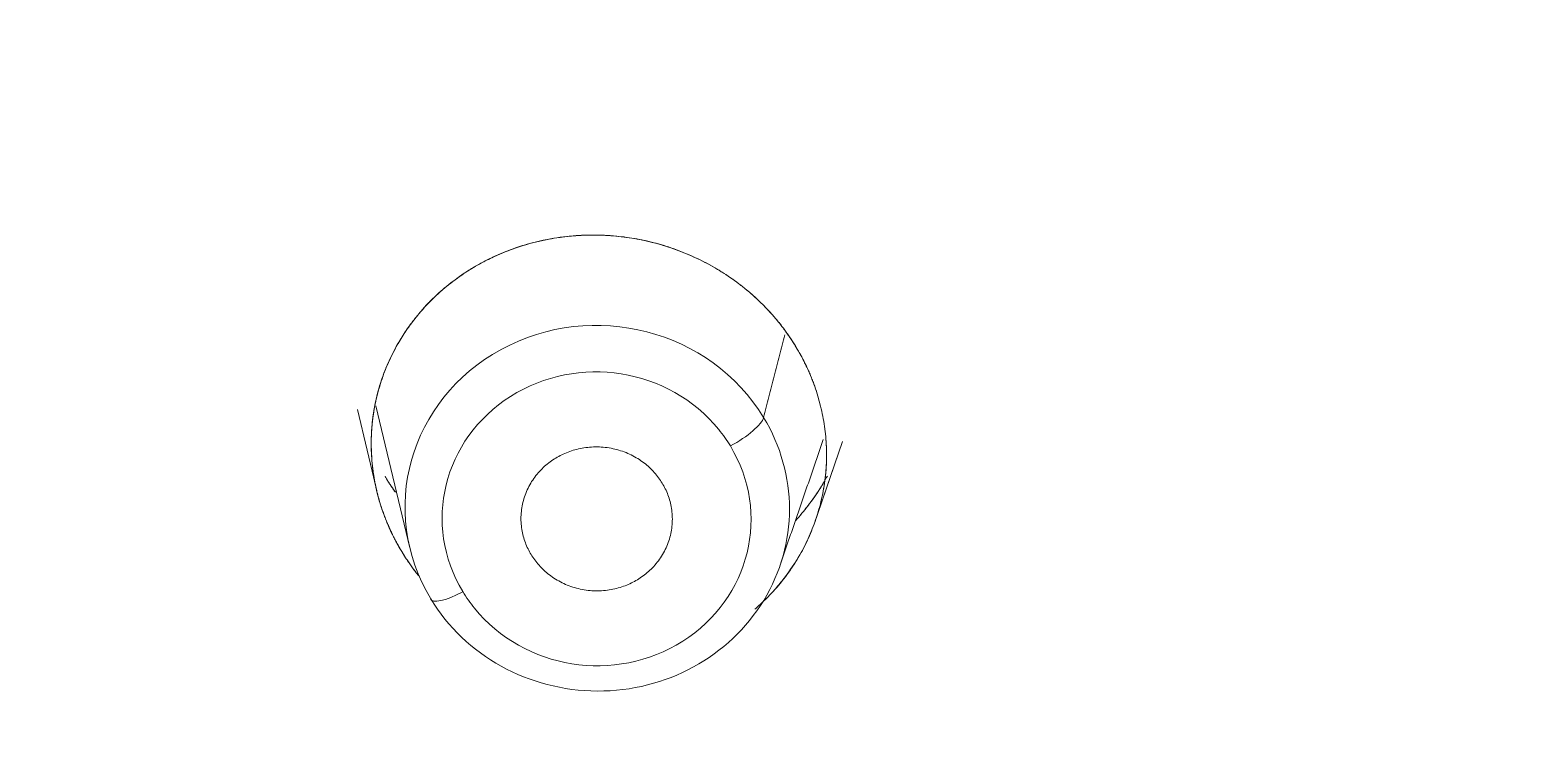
# Model space of a CAD drawing. Extents: x 6453 to 7582, y 0 to 827.
# Drawn here: x 6934.61 to 6946.35, y 479.79 to 485.47 of the extents above; entities that cross this region are included whole.
import ezdxf

# ---------------------------------------------------------------- set-up
doc = ezdxf.new("R2010")
doc.units = 0
doc.header["$LTSCALE"] = 30
doc.header["$MEASUREMENT"] = 0
doc.layers.add('1', color=7, linetype='CONTINUOUS')

msp = doc.modelspace()

# ---------------------------------------------------------------- linework, layer by layer
at = {"layer": '1', "color": 7, "linetype": 'Continuous', "lineweight": 18}
for p, q in [((6937.354, 482.493), (6937.622, 481.368)), ((6937.207, 482.464), (6937.361, 481.818)), ((6937.207, 482.464), (6937.361, 481.818)), ((6940.839, 481.587), (6941.053, 482.209)), ((6940.857, 481.64), (6941.053, 482.209)), ((6940.834, 481.571), (6940.839, 481.587))]:
    msp.add_line(p, q, dxfattribs=at)
for centre, major_axis, ratio, start_param, end_param in [((6959.952, 496.519), (-59.628, 0), 0.953717, 0, 1.529457), ((6959.952, 496.519), (-59.628, 0), 0.953717, 0, 1.529457), ((6939.108, 481.681), (-1.522, 0.074), 0.950948, 3.711741, 6.853333), ((6939.108, 481.681), (-1.522, 0.074), 0.950948, 0.570148, 3.711741)]:
    msp.add_ellipse(centre, major_axis=major_axis, ratio=ratio, start_param=start_param, end_param=end_param, dxfattribs=at)
at = {"layer": '1', "color": 7, "linetype": 'Continuous', "lineweight": 13}
for centre, major_axis, ratio, start_param, end_param in [((6939.103, 481.597), (-1.223, 0.06), 0.950948, 3.84725, 6.853333), ((6940.169, 482.267), (0.257, 0.155), 0.260419, 4.538573, 6.023052), ((6939.103, 481.597), (-1.223, 0.06), 0.950948, 3.711741, 3.84725), ((6939.103, 481.597), (-1.223, 0.06), 0.950948, 0.705657, 3.711741), ((6938.047, 481.112), (-0.257, -0.155), 0.260419, 6.195687, 7.680166), ((6939.103, 481.597), (-1.223, 0.06), 0.950948, 0.570148, 0.705657)]:
    msp.add_ellipse(centre, major_axis=major_axis, ratio=ratio, start_param=start_param, end_param=end_param, dxfattribs=at)
at = {"layer": '1', "color": 7, "linetype": 'Continuous', "lineweight": 18}
for points, knots in [([(6962.419, 439.668), (6962.999, 439.691), (6964.676, 439.78), (6967.443, 440.04), (6970.703, 440.52), (6973.93, 441.172), (6977.115, 441.992), (6980.248, 442.979), (6983.318, 444.129), (6986.318, 445.439), (6989.237, 446.905), (6992.067, 448.523), (6994.799, 450.287), (6997.425, 452.192), (6999.937, 454.232), (7002.327, 456.402), (7004.588, 458.694), (7006.713, 461.101), (7008.695, 463.617), (7010.529, 466.233), (7012.208, 468.942), (7013.729, 471.735), (7015.085, 474.604), (7016.274, 477.54), (7017.291, 480.534), (7018.133, 483.576), (7018.799, 486.659), (7019.284, 489.772), (7019.59, 492.905), (7019.713, 496.05), (7019.655, 499.196), (7019.414, 502.335), (7018.993, 505.456), (7018.391, 508.55), (7017.612, 511.608), (7016.657, 514.62), (7015.53, 517.578), (7014.233, 520.471), (7012.77, 523.292), (7011.147, 526.031), (7009.368, 528.681), (7007.439, 531.234), (7005.364, 533.681), (7003.152, 536.015), (7000.807, 538.229), (6998.339, 540.316), (6995.753, 542.27), (6993.058, 544.085), (6990.263, 545.755), (6987.375, 547.276), (6984.403, 548.643), (6981.357, 549.85), (6978.245, 550.896), (6975.078, 551.776), (6971.865, 552.489), (6968.616, 553.031), (6965.34, 553.401), (6962.047, 553.598), (6958.749, 553.622), (6955.453, 553.471), (6952.172, 553.148), (6948.914, 552.652), (6945.69, 551.986), (6942.51, 551.151), (6939.382, 550.149), (6936.317, 548.985), (6933.324, 547.661), (6930.413, 546.181), (6927.591, 544.551), (6924.868, 542.774), (6922.252, 540.857), (6919.75, 538.805), (6917.371, 536.624), (6915.122, 534.322), (6913.01, 531.904), (6911.04, 529.379), (6909.22, 526.755), (6907.554, 524.038), (6906.048, 521.238), (6904.706, 518.363), (6903.532, 515.422), (6902.531, 512.423), (6901.704, 509.377), (6901.055, 506.291), (6900.585, 503.176), (6900.295, 500.041), (6900.188, 496.896), (6900.263, 493.75), (6900.519, 490.612), (6900.956, 487.493), (6901.573, 484.402), (6902.368, 481.348), (6903.339, 478.34), (6904.481, 475.388), (6905.793, 472.5), (6907.27, 469.686), (6908.907, 466.954), (6910.699, 464.313), (6912.642, 461.769), (6914.729, 459.332), (6916.953, 457.008), (6919.309, 454.805), (6921.788, 452.73), (6924.384, 450.788), (6927.088, 448.985), (6929.892, 447.328), (6932.788, 445.82), (6935.766, 444.468), (6938.818, 443.274), (6941.935, 442.243), (6945.107, 441.377), (6948.323, 440.68), (6951.575, 440.153), (6954.634, 439.822), (6956.606, 439.702), (6957.484, 439.668)], [0, 0, 0, 0, 0.004702, 0.013606, 0.022511, 0.031416, 0.040321, 0.049226, 0.058131, 0.067035, 0.07594, 0.084844, 0.093748, 0.102652, 0.111556, 0.120459, 0.129362, 0.138265, 0.147168, 0.15607, 0.164972, 0.173874, 0.182775, 0.191676, 0.200577, 0.209478, 0.218378, 0.227279, 0.236179, 0.245079, 0.253978, 0.262878, 0.271778, 0.280678, 0.289578, 0.298478, 0.307379, 0.316279, 0.32518, 0.334081, 0.342982, 0.351884, 0.360785, 0.369687, 0.37859, 0.387493, 0.396396, 0.405299, 0.414202, 0.423106, 0.43201, 0.440914, 0.449818, 0.458723, 0.467628, 0.476532, 0.485437, 0.494342, 0.503247, 0.512152, 0.521057, 0.529962, 0.538867, 0.547772, 0.556677, 0.565582, 0.574486, 0.583391, 0.592295, 0.601199, 0.610103, 0.619007, 0.62791, 0.636813, 0.645716, 0.654619, 0.663521, 0.672423, 0.681325, 0.690226, 0.699127, 0.708028, 0.716929, 0.725829, 0.734729, 0.743629, 0.752529, 0.761429, 0.770329, 0.779229, 0.788129, 0.797029, 0.805929, 0.814829, 0.82373, 0.832631, 0.841532, 0.850433, 0.859334, 0.868236, 0.877138, 0.886041, 0.894944, 0.903847, 0.91275, 0.921653, 0.930557, 0.939461, 0.948365, 0.95727, 0.966174, 0.975079, 0.983983, 0.992888, 1, 1, 1, 1]), ([(6995.778, 451.033), (6996.33, 451.416), (6997.748, 452.443), (6999.935, 454.234), (7002.327, 456.401), (7004.588, 458.694), (7006.713, 461.101), (7008.695, 463.617), (7010.529, 466.233), (7012.208, 468.942), (7013.729, 471.735), (7015.085, 474.604), (7016.274, 477.54), (7017.291, 480.534), (7018.133, 483.576), (7018.799, 486.659), (7019.284, 489.772), (7019.59, 492.905), (7019.713, 496.05), (7019.655, 499.196), (7019.414, 502.335), (7018.993, 505.456), (7018.391, 508.55), (7017.612, 511.608), (7016.657, 514.62), (7015.53, 517.578), (7014.233, 520.471), (7012.77, 523.292), (7011.147, 526.031), (7009.368, 528.681), (7007.439, 531.234), (7005.364, 533.681), (7003.152, 536.015), (7000.807, 538.229), (6998.339, 540.316), (6995.753, 542.27), (6993.058, 544.085), (6990.263, 545.755), (6987.375, 547.276), (6984.403, 548.643), (6981.357, 549.85), (6978.245, 550.896), (6975.078, 551.776), (6971.865, 552.489), (6968.616, 553.031), (6965.34, 553.401), (6962.047, 553.598), (6958.749, 553.622), (6955.453, 553.471), (6952.172, 553.148), (6948.914, 552.652), (6945.69, 551.986), (6942.51, 551.151), (6939.382, 550.149), (6936.317, 548.985), (6933.324, 547.661), (6930.413, 546.181), (6927.591, 544.551), (6924.868, 542.774), (6922.252, 540.857), (6919.75, 538.805), (6917.371, 536.624), (6915.122, 534.322), (6913.01, 531.904), (6911.04, 529.379), (6909.22, 526.755), (6907.554, 524.038), (6906.048, 521.238), (6904.706, 518.363), (6903.532, 515.422), (6902.531, 512.423), (6901.704, 509.377), (6901.055, 506.291), (6900.585, 503.176), (6900.295, 500.041), (6900.188, 496.896), (6900.263, 493.75), (6900.519, 490.612), (6900.956, 487.493), (6901.573, 484.402), (6902.368, 481.348), (6903.339, 478.34), (6904.481, 475.388), (6905.793, 472.5), (6907.27, 469.686), (6908.907, 466.954), (6910.699, 464.313), (6912.642, 461.769), (6914.729, 459.332), (6916.954, 457.009), (6919.307, 454.804), (6921.793, 452.736), (6923.685, 451.284), (6924.774, 450.56), (6924.962, 450.437)], [0, 0, 0, 0, 0.006833, 0.017845, 0.028856, 0.039868, 0.050878, 0.061889, 0.072899, 0.083908, 0.094918, 0.105926, 0.116935, 0.127943, 0.138951, 0.149959, 0.160966, 0.171973, 0.18298, 0.193987, 0.204994, 0.216001, 0.227008, 0.238016, 0.249023, 0.26003, 0.271038, 0.282046, 0.293055, 0.304063, 0.315072, 0.326082, 0.337091, 0.348102, 0.359112, 0.370123, 0.381134, 0.392146, 0.403157, 0.414169, 0.425182, 0.436194, 0.447207, 0.45822, 0.469233, 0.480246, 0.491259, 0.502272, 0.513286, 0.524299, 0.535313, 0.546326, 0.557339, 0.568352, 0.579365, 0.590378, 0.601391, 0.612403, 0.623416, 0.634428, 0.645439, 0.656451, 0.667462, 0.678472, 0.689483, 0.700493, 0.711502, 0.722512, 0.73352, 0.744529, 0.755537, 0.766545, 0.777553, 0.78856, 0.799567, 0.810574, 0.821581, 0.832588, 0.843595, 0.854602, 0.865609, 0.876617, 0.887624, 0.898632, 0.90964, 0.920649, 0.931657, 0.942666, 0.953676, 0.964686, 0.975696, 0.986706, 0.997717, 1, 1, 1, 1]), ([(6940.683, 482.96), (6940.68, 482.966), (6940.673, 482.978), (6940.662, 482.995), (6940.65, 483.012), (6940.639, 483.029), (6940.627, 483.047), (6940.615, 483.064), (6940.603, 483.08), (6940.591, 483.097), (6940.578, 483.114), (6940.566, 483.131), (6940.553, 483.147), (6940.539, 483.163), (6940.526, 483.18), (6940.512, 483.196), (6940.498, 483.212), (6940.47, 483.244), (6940.426, 483.29), (6940.364, 483.35), (6940.299, 483.407), (6940.212, 483.476), (6940.098, 483.555), (6939.952, 483.638), (6939.796, 483.709), (6939.611, 483.774), (6939.388, 483.826), (6939.149, 483.85), (6938.919, 483.844), (6938.692, 483.813), (6938.48, 483.755), (6938.323, 483.692), (6938.234, 483.648), (6938.172, 483.616), (6938.105, 483.577), (6938.038, 483.533), (6937.953, 483.473), (6937.847, 483.385), (6937.736, 483.274), (6937.646, 483.164), (6937.576, 483.066), (6937.507, 482.95), (6937.442, 482.819), (6937.385, 482.665), (6937.343, 482.501), (6937.319, 482.329), (6937.314, 482.16), (6937.324, 482.02), (6937.341, 481.908), (6937.359, 481.822), (6937.381, 481.737), (6937.403, 481.668), (6937.423, 481.616), (6937.437, 481.579), (6937.452, 481.543), (6937.468, 481.508), (6937.484, 481.473), (6937.502, 481.438), (6937.52, 481.404), (6937.539, 481.37), (6937.552, 481.348), (6937.559, 481.337)], [0, 0, 0, 0, 0.003738, 0.007482, 0.011232, 0.014989, 0.018751, 0.02252, 0.026295, 0.030076, 0.033863, 0.037656, 0.041456, 0.045261, 0.049073, 0.052891, 0.056715, 0.060546, 0.075981, 0.091408, 0.106828, 0.12224, 0.15096, 0.180455, 0.211052, 0.242018, 0.284096, 0.331406, 0.368691, 0.405772, 0.452995, 0.486234, 0.496886, 0.506723, 0.524337, 0.539035, 0.550644, 0.581129, 0.614951, 0.637505, 0.660011, 0.682469, 0.712938, 0.74201, 0.775253, 0.808118, 0.839641, 0.87026, 0.886617, 0.902989, 0.919377, 0.935779, 0.943003, 0.950204, 0.957384, 0.964542, 0.971677, 0.978791, 0.985883, 0.992952, 1, 1, 1, 1]), ([(6940.683, 482.96), (6940.68, 482.966), (6940.673, 482.978), (6940.662, 482.995), (6940.65, 483.012), (6940.639, 483.029), (6940.627, 483.047), (6940.615, 483.064), (6940.603, 483.08), (6940.591, 483.097), (6940.578, 483.114), (6940.566, 483.131), (6940.553, 483.147), (6940.539, 483.163), (6940.526, 483.18), (6940.512, 483.196), (6940.498, 483.212), (6940.47, 483.244), (6940.426, 483.29), (6940.364, 483.35), (6940.299, 483.407), (6940.212, 483.476), (6940.098, 483.555), (6939.952, 483.638), (6939.796, 483.709), (6939.638, 483.765), (6939.479, 483.806), (6939.316, 483.834), (6939.141, 483.848), (6938.971, 483.846), (6938.795, 483.828), (6938.613, 483.793), (6938.437, 483.739), (6938.311, 483.686), (6938.234, 483.648), (6938.172, 483.616), (6938.105, 483.577), (6938.038, 483.533), (6937.953, 483.473), (6937.847, 483.385), (6937.736, 483.274), (6937.646, 483.164), (6937.576, 483.066), (6937.507, 482.95), (6937.442, 482.819), (6937.377, 482.644), (6937.329, 482.437), (6937.314, 482.24), (6937.319, 482.089), (6937.329, 481.979), (6937.348, 481.868), (6937.369, 481.78), (6937.388, 481.716), (6937.401, 481.676), (6937.415, 481.636), (6937.43, 481.597), (6937.445, 481.559), (6937.462, 481.52), (6937.479, 481.483), (6937.498, 481.445), (6937.517, 481.409), (6937.537, 481.372), (6937.552, 481.349), (6937.559, 481.337)], [0, 0, 0, 0, 0.003738, 0.007482, 0.011232, 0.014988, 0.018751, 0.022519, 0.026294, 0.030075, 0.033861, 0.037655, 0.041454, 0.045259, 0.049071, 0.052889, 0.056713, 0.060543, 0.075978, 0.091404, 0.106823, 0.122234, 0.150953, 0.180447, 0.211043, 0.242007, 0.268896, 0.297536, 0.32922, 0.361522, 0.387592, 0.423086, 0.460508, 0.486288, 0.496939, 0.506776, 0.524389, 0.539086, 0.550695, 0.581178, 0.614999, 0.637551, 0.660056, 0.682514, 0.712981, 0.742052, 0.787746, 0.832497, 0.852864, 0.872753, 0.894179, 0.915665, 0.923437, 0.931188, 0.938918, 0.946627, 0.954315, 0.961982, 0.969628, 0.977252, 0.984856, 0.992439, 1, 1, 1, 1]), ([(6937.559, 481.337), (6937.555, 481.343), (6937.548, 481.355), (6937.537, 481.373), (6937.527, 481.391), (6937.517, 481.409), (6937.507, 481.428), (6937.498, 481.446), (6937.488, 481.465), (6937.479, 481.484), (6937.47, 481.502), (6937.462, 481.521), (6937.453, 481.54), (6937.445, 481.559), (6937.437, 481.579), (6937.43, 481.598), (6937.422, 481.617), (6937.415, 481.637), (6937.4, 481.677), (6937.38, 481.739), (6937.358, 481.824), (6937.341, 481.909), (6937.324, 482.023), (6937.314, 482.167), (6937.32, 482.339), (6937.345, 482.507), (6937.387, 482.671), (6937.447, 482.83), (6937.523, 482.982), (6937.615, 483.125), (6937.722, 483.26), (6937.844, 483.383), (6937.98, 483.495), (6938.127, 483.593), (6938.284, 483.676), (6938.447, 483.742), (6938.615, 483.793), (6938.787, 483.827), (6938.958, 483.845), (6939.13, 483.848), (6939.299, 483.836), (6939.467, 483.809), (6939.631, 483.767), (6939.79, 483.711), (6939.945, 483.641), (6940.093, 483.558), (6940.209, 483.478), (6940.298, 483.408), (6940.362, 483.352), (6940.423, 483.293), (6940.471, 483.243), (6940.506, 483.203), (6940.531, 483.174), (6940.555, 483.145), (6940.578, 483.115), (6940.6, 483.085), (6940.622, 483.054), (6940.643, 483.023), (6940.664, 482.992), (6940.677, 482.971), (6940.683, 482.96)], [0, 0, 0, 0, 0.003827, 0.00765, 0.011472, 0.015291, 0.019108, 0.022925, 0.02674, 0.030556, 0.034371, 0.038187, 0.042004, 0.045823, 0.049644, 0.053467, 0.057293, 0.061122, 0.064955, 0.081161, 0.097336, 0.113516, 0.129736, 0.161993, 0.194218, 0.22612, 0.257978, 0.289703, 0.321384, 0.353321, 0.38502, 0.417162, 0.449322, 0.481753, 0.513701, 0.545326, 0.576907, 0.607831, 0.638472, 0.668563, 0.698548, 0.728349, 0.757992, 0.787802, 0.817562, 0.847678, 0.877765, 0.892986, 0.908167, 0.923351, 0.938582, 0.945432, 0.952266, 0.959089, 0.965904, 0.972715, 0.979526, 0.986341, 0.993165, 1, 1, 1, 1]), ([(6937.559, 481.337), (6937.555, 481.343), (6937.548, 481.355), (6937.537, 481.373), (6937.527, 481.391), (6937.517, 481.409), (6937.507, 481.428), (6937.498, 481.446), (6937.488, 481.465), (6937.479, 481.484), (6937.47, 481.502), (6937.462, 481.521), (6937.453, 481.54), (6937.445, 481.559), (6937.437, 481.579), (6937.43, 481.598), (6937.422, 481.617), (6937.415, 481.637), (6937.4, 481.677), (6937.38, 481.739), (6937.358, 481.824), (6937.341, 481.909), (6937.324, 482.023), (6937.314, 482.167), (6937.32, 482.339), (6937.345, 482.507), (6937.387, 482.671), (6937.447, 482.83), (6937.523, 482.982), (6937.615, 483.125), (6937.722, 483.26), (6937.844, 483.383), (6937.98, 483.495), (6938.127, 483.593), (6938.284, 483.676), (6938.447, 483.742), (6938.615, 483.793), (6938.787, 483.827), (6938.958, 483.845), (6939.13, 483.848), (6939.299, 483.836), (6939.467, 483.809), (6939.631, 483.767), (6939.79, 483.711), (6939.945, 483.641), (6940.093, 483.558), (6940.209, 483.478), (6940.298, 483.408), (6940.362, 483.352), (6940.423, 483.293), (6940.471, 483.243), (6940.506, 483.203), (6940.531, 483.174), (6940.555, 483.145), (6940.578, 483.115), (6940.6, 483.085), (6940.622, 483.054), (6940.643, 483.023), (6940.664, 482.992), (6940.677, 482.971), (6940.683, 482.96)], [0, 0, 0, 0, 0.003827, 0.00765, 0.011472, 0.015291, 0.019108, 0.022925, 0.02674, 0.030556, 0.034371, 0.038187, 0.042004, 0.045823, 0.049644, 0.053467, 0.057293, 0.061122, 0.064955, 0.081161, 0.097336, 0.113516, 0.129736, 0.161993, 0.194218, 0.22612, 0.257978, 0.289703, 0.321384, 0.353321, 0.38502, 0.417162, 0.449322, 0.481753, 0.513701, 0.545326, 0.576907, 0.607831, 0.638472, 0.668563, 0.698548, 0.728349, 0.757992, 0.787802, 0.817562, 0.847678, 0.877765, 0.892986, 0.908167, 0.923351, 0.938582, 0.945432, 0.952266, 0.959089, 0.965904, 0.972715, 0.979526, 0.986341, 0.993165, 1, 1, 1, 1]), ([(6940.357, 480.881), (6940.367, 480.889), (6940.418, 480.934), (6940.491, 481.007), (6940.59, 481.123), (6940.681, 481.251), (6940.765, 481.402), (6940.828, 481.55), (6940.876, 481.701), (6940.91, 481.86), (6940.927, 482.026), (6940.926, 482.19), (6940.912, 482.324), (6940.893, 482.43), (6940.874, 482.51), (6940.852, 482.589), (6940.83, 482.654), (6940.81, 482.705), (6940.795, 482.743), (6940.778, 482.78), (6940.761, 482.817), (6940.743, 482.854), (6940.724, 482.89), (6940.704, 482.925), (6940.69, 482.948), (6940.683, 482.96)], [0, 0, 0, 0, 0.016746, 0.087148, 0.134884, 0.214569, 0.292653, 0.362165, 0.426726, 0.501711, 0.575911, 0.647389, 0.71703, 0.75267, 0.78834, 0.824041, 0.859774, 0.87749, 0.895153, 0.912761, 0.930316, 0.947817, 0.965265, 0.982659, 1, 1, 1, 1]), ([(6940.357, 480.881), (6940.367, 480.889), (6940.418, 480.934), (6940.491, 481.007), (6940.59, 481.123), (6940.681, 481.251), (6940.765, 481.402), (6940.828, 481.55), (6940.876, 481.701), (6940.91, 481.86), (6940.927, 482.026), (6940.926, 482.19), (6940.912, 482.324), (6940.893, 482.43), (6940.874, 482.51), (6940.852, 482.589), (6940.83, 482.654), (6940.81, 482.705), (6940.795, 482.743), (6940.778, 482.78), (6940.761, 482.817), (6940.743, 482.854), (6940.724, 482.89), (6940.704, 482.925), (6940.69, 482.948), (6940.683, 482.96)], [0, 0, 0, 0, 0.016746, 0.087148, 0.134884, 0.214569, 0.292653, 0.362165, 0.426726, 0.501711, 0.575911, 0.647389, 0.71703, 0.75267, 0.78834, 0.824041, 0.859774, 0.87749, 0.895153, 0.912761, 0.930316, 0.947817, 0.965265, 0.982659, 1, 1, 1, 1]), ([(6940.683, 482.96), (6940.687, 482.954), (6940.694, 482.942), (6940.704, 482.925), (6940.714, 482.907), (6940.724, 482.889), (6940.734, 482.871), (6940.743, 482.853), (6940.752, 482.834), (6940.761, 482.816), (6940.77, 482.798), (6940.779, 482.779), (6940.787, 482.761), (6940.795, 482.742), (6940.803, 482.723), (6940.81, 482.704), (6940.818, 482.685), (6940.832, 482.646), (6940.852, 482.588), (6940.874, 482.509), (6940.893, 482.43), (6940.912, 482.322), (6940.927, 482.185), (6940.926, 482.02), (6940.909, 481.856), (6940.874, 481.694), (6940.823, 481.535), (6940.756, 481.383), (6940.673, 481.238), (6940.576, 481.103), (6940.489, 481.005), (6940.435, 480.952), (6940.422, 480.939)], [0, 0, 0, 0, 0.009135, 0.018262, 0.027383, 0.0365, 0.045613, 0.054725, 0.063837, 0.072952, 0.082069, 0.091192, 0.100321, 0.109459, 0.118606, 0.127764, 0.136936, 0.146122, 0.183135, 0.220052, 0.256974, 0.294004, 0.369334, 0.444166, 0.519327, 0.595639, 0.67177, 0.747785, 0.823044, 0.898867, 0.974479, 1, 1, 1, 1]), ([(6940.683, 482.96), (6940.687, 482.954), (6940.694, 482.942), (6940.704, 482.925), (6940.714, 482.907), (6940.724, 482.889), (6940.734, 482.871), (6940.743, 482.853), (6940.752, 482.834), (6940.761, 482.816), (6940.77, 482.798), (6940.779, 482.779), (6940.787, 482.761), (6940.795, 482.742), (6940.803, 482.723), (6940.81, 482.704), (6940.818, 482.685), (6940.832, 482.646), (6940.852, 482.588), (6940.874, 482.509), (6940.893, 482.43), (6940.912, 482.322), (6940.927, 482.185), (6940.926, 482.02), (6940.909, 481.856), (6940.874, 481.694), (6940.823, 481.535), (6940.756, 481.383), (6940.673, 481.238), (6940.576, 481.103), (6940.489, 481.005), (6940.435, 480.952), (6940.422, 480.939)], [0, 0, 0, 0, 0.009135, 0.018262, 0.027383, 0.0365, 0.045613, 0.054725, 0.063837, 0.072952, 0.082069, 0.091192, 0.100321, 0.109459, 0.118606, 0.127764, 0.136936, 0.146122, 0.183135, 0.220052, 0.256974, 0.294004, 0.369334, 0.444166, 0.519327, 0.595639, 0.67177, 0.747785, 0.823044, 0.898867, 0.974479, 1, 1, 1, 1]), ([(6937.426, 481.933), (6937.43, 481.927), (6937.437, 481.914), (6937.449, 481.895), (6937.461, 481.877), (6937.473, 481.859), (6937.485, 481.84), (6937.497, 481.824), (6937.504, 481.813), (6937.508, 481.809)], [0, 0, 0, 0, 0.148279, 0.296456, 0.444546, 0.592563, 0.740523, 0.888442, 1, 1, 1, 1]), ([(6937.426, 481.933), (6937.43, 481.927), (6937.437, 481.914), (6937.449, 481.895), (6937.461, 481.877), (6937.473, 481.859), (6937.485, 481.84), (6937.497, 481.824), (6937.504, 481.813), (6937.508, 481.809)], [0, 0, 0, 0, 0.148279, 0.296456, 0.444546, 0.592563, 0.740523, 0.888442, 1, 1, 1, 1]), ([(6937.508, 481.808), (6937.504, 481.814), (6937.492, 481.831), (6937.472, 481.86), (6937.448, 481.896), (6937.433, 481.921), (6937.426, 481.933)], [0, 0, 0, 0, 0.133259, 0.423085, 0.711998, 1, 1, 1, 1]), ([(6937.508, 481.808), (6937.504, 481.814), (6937.492, 481.831), (6937.472, 481.86), (6937.448, 481.896), (6937.433, 481.921), (6937.426, 481.933)], [0, 0, 0, 0, 0.133259, 0.423085, 0.711998, 1, 1, 1, 1]), ([(6940.932, 481.936), (6940.921, 481.916), (6940.878, 481.84), (6940.801, 481.725), (6940.724, 481.631), (6940.685, 481.589), (6940.682, 481.585)], [0, 0, 0, 0, 0.16246, 0.603608, 0.965211, 1, 1, 1, 1]), ([(6940.932, 481.936), (6940.921, 481.916), (6940.878, 481.84), (6940.801, 481.725), (6940.724, 481.631), (6940.685, 481.589), (6940.682, 481.585)], [0, 0, 0, 0, 0.16246, 0.603608, 0.965211, 1, 1, 1, 1]), ([(6940.713, 481.62), (6940.74, 481.652), (6940.804, 481.731), (6940.866, 481.822), (6940.901, 481.881), (6940.906, 481.889)], [0, 0, 0, 0, 0.376183, 0.915435, 1, 1, 1, 1]), ([(6940.713, 481.62), (6940.74, 481.652), (6940.804, 481.731), (6940.866, 481.822), (6940.901, 481.881), (6940.906, 481.889)], [0, 0, 0, 0, 0.376183, 0.915435, 1, 1, 1, 1]), ([(6937.693, 481.145), (6937.693, 481.146), (6937.684, 481.156), (6937.667, 481.177), (6937.644, 481.208), (6937.622, 481.24), (6937.6, 481.272), (6937.579, 481.304), (6937.565, 481.326), (6937.559, 481.337)], [0, 0, 0, 0, 0.010787, 0.175761, 0.340607, 0.505389, 0.670172, 0.835021, 1, 1, 1, 1]), ([(6937.559, 481.337), (6937.562, 481.331), (6937.57, 481.319), (6937.581, 481.301), (6937.592, 481.283), (6937.604, 481.265), (6937.616, 481.248), (6937.629, 481.23), (6937.641, 481.213), (6937.654, 481.196), (6937.667, 481.178), (6937.68, 481.162), (6937.689, 481.15), (6937.693, 481.145)], [0, 0, 0, 0, 0.090434, 0.181034, 0.271799, 0.362729, 0.453824, 0.545084, 0.63651, 0.728101, 0.819857, 0.911779, 1, 1, 1, 1]), ([(6937.559, 481.337), (6937.562, 481.331), (6937.57, 481.319), (6937.581, 481.301), (6937.592, 481.283), (6937.604, 481.265), (6937.616, 481.248), (6937.629, 481.23), (6937.641, 481.213), (6937.654, 481.196), (6937.667, 481.178), (6937.68, 481.162), (6937.689, 481.15), (6937.693, 481.145)], [0, 0, 0, 0, 0.090434, 0.181034, 0.271799, 0.362729, 0.453824, 0.545084, 0.63651, 0.728101, 0.819857, 0.911779, 1, 1, 1, 1]), ([(6937.693, 481.145), (6937.693, 481.146), (6937.684, 481.156), (6937.667, 481.177), (6937.644, 481.208), (6937.622, 481.24), (6937.6, 481.272), (6937.579, 481.304), (6937.565, 481.326), (6937.559, 481.337)], [0, 0, 0, 0, 0.010787, 0.175761, 0.340607, 0.505389, 0.670172, 0.835021, 1, 1, 1, 1])]:
    msp.add_open_spline(points, degree=3, knots=knots, dxfattribs=at)
msp.add_rational_spline([(6900.323, 496.519), (6900.323, 441.954), (6957.487, 439.699)], [1, 0.715597051235, 0.983511684925], degree=2, dxfattribs=at)
msp.add_rational_spline([(6900.323, 496.519), (6900.323, 441.954), (6957.487, 439.699)], [1, 0.715597051235, 0.983511684925], degree=2, dxfattribs=at)
at = {"layer": '1', "color": 7, "linetype": 'Continuous', "lineweight": 13}
msp.add_open_spline([(6940.596, 483.056), (6940.427, 482.4)], degree=1, dxfattribs=at)
at = {"layer": '1', "color": 7, "linetype": 'Continuous', "lineweight": 18}
for points, weights in [([(6938.584, 481.314), (6938.284, 481.809), (6938.803, 482.092), (6939.323, 482.375), (6939.623, 481.88)], [1, 0.707106781176, 1, 0.707106781176, 1]), ([(6939.623, 481.88), (6939.923, 481.384), (6939.403, 481.101), (6938.884, 480.818), (6938.584, 481.314)], [1, 0.707106781195, 1, 0.707106781195, 1])]:
    msp.add_rational_spline(points, weights, degree=2, knots=[0, 0, 0, 0.5, 0.5, 1, 1, 1], dxfattribs=at)
msp.add_open_spline([(6940.555, 481.223), (6940.9, 482.225)], degree=1, dxfattribs=at)

doc.saveas('drawing.dxf')
